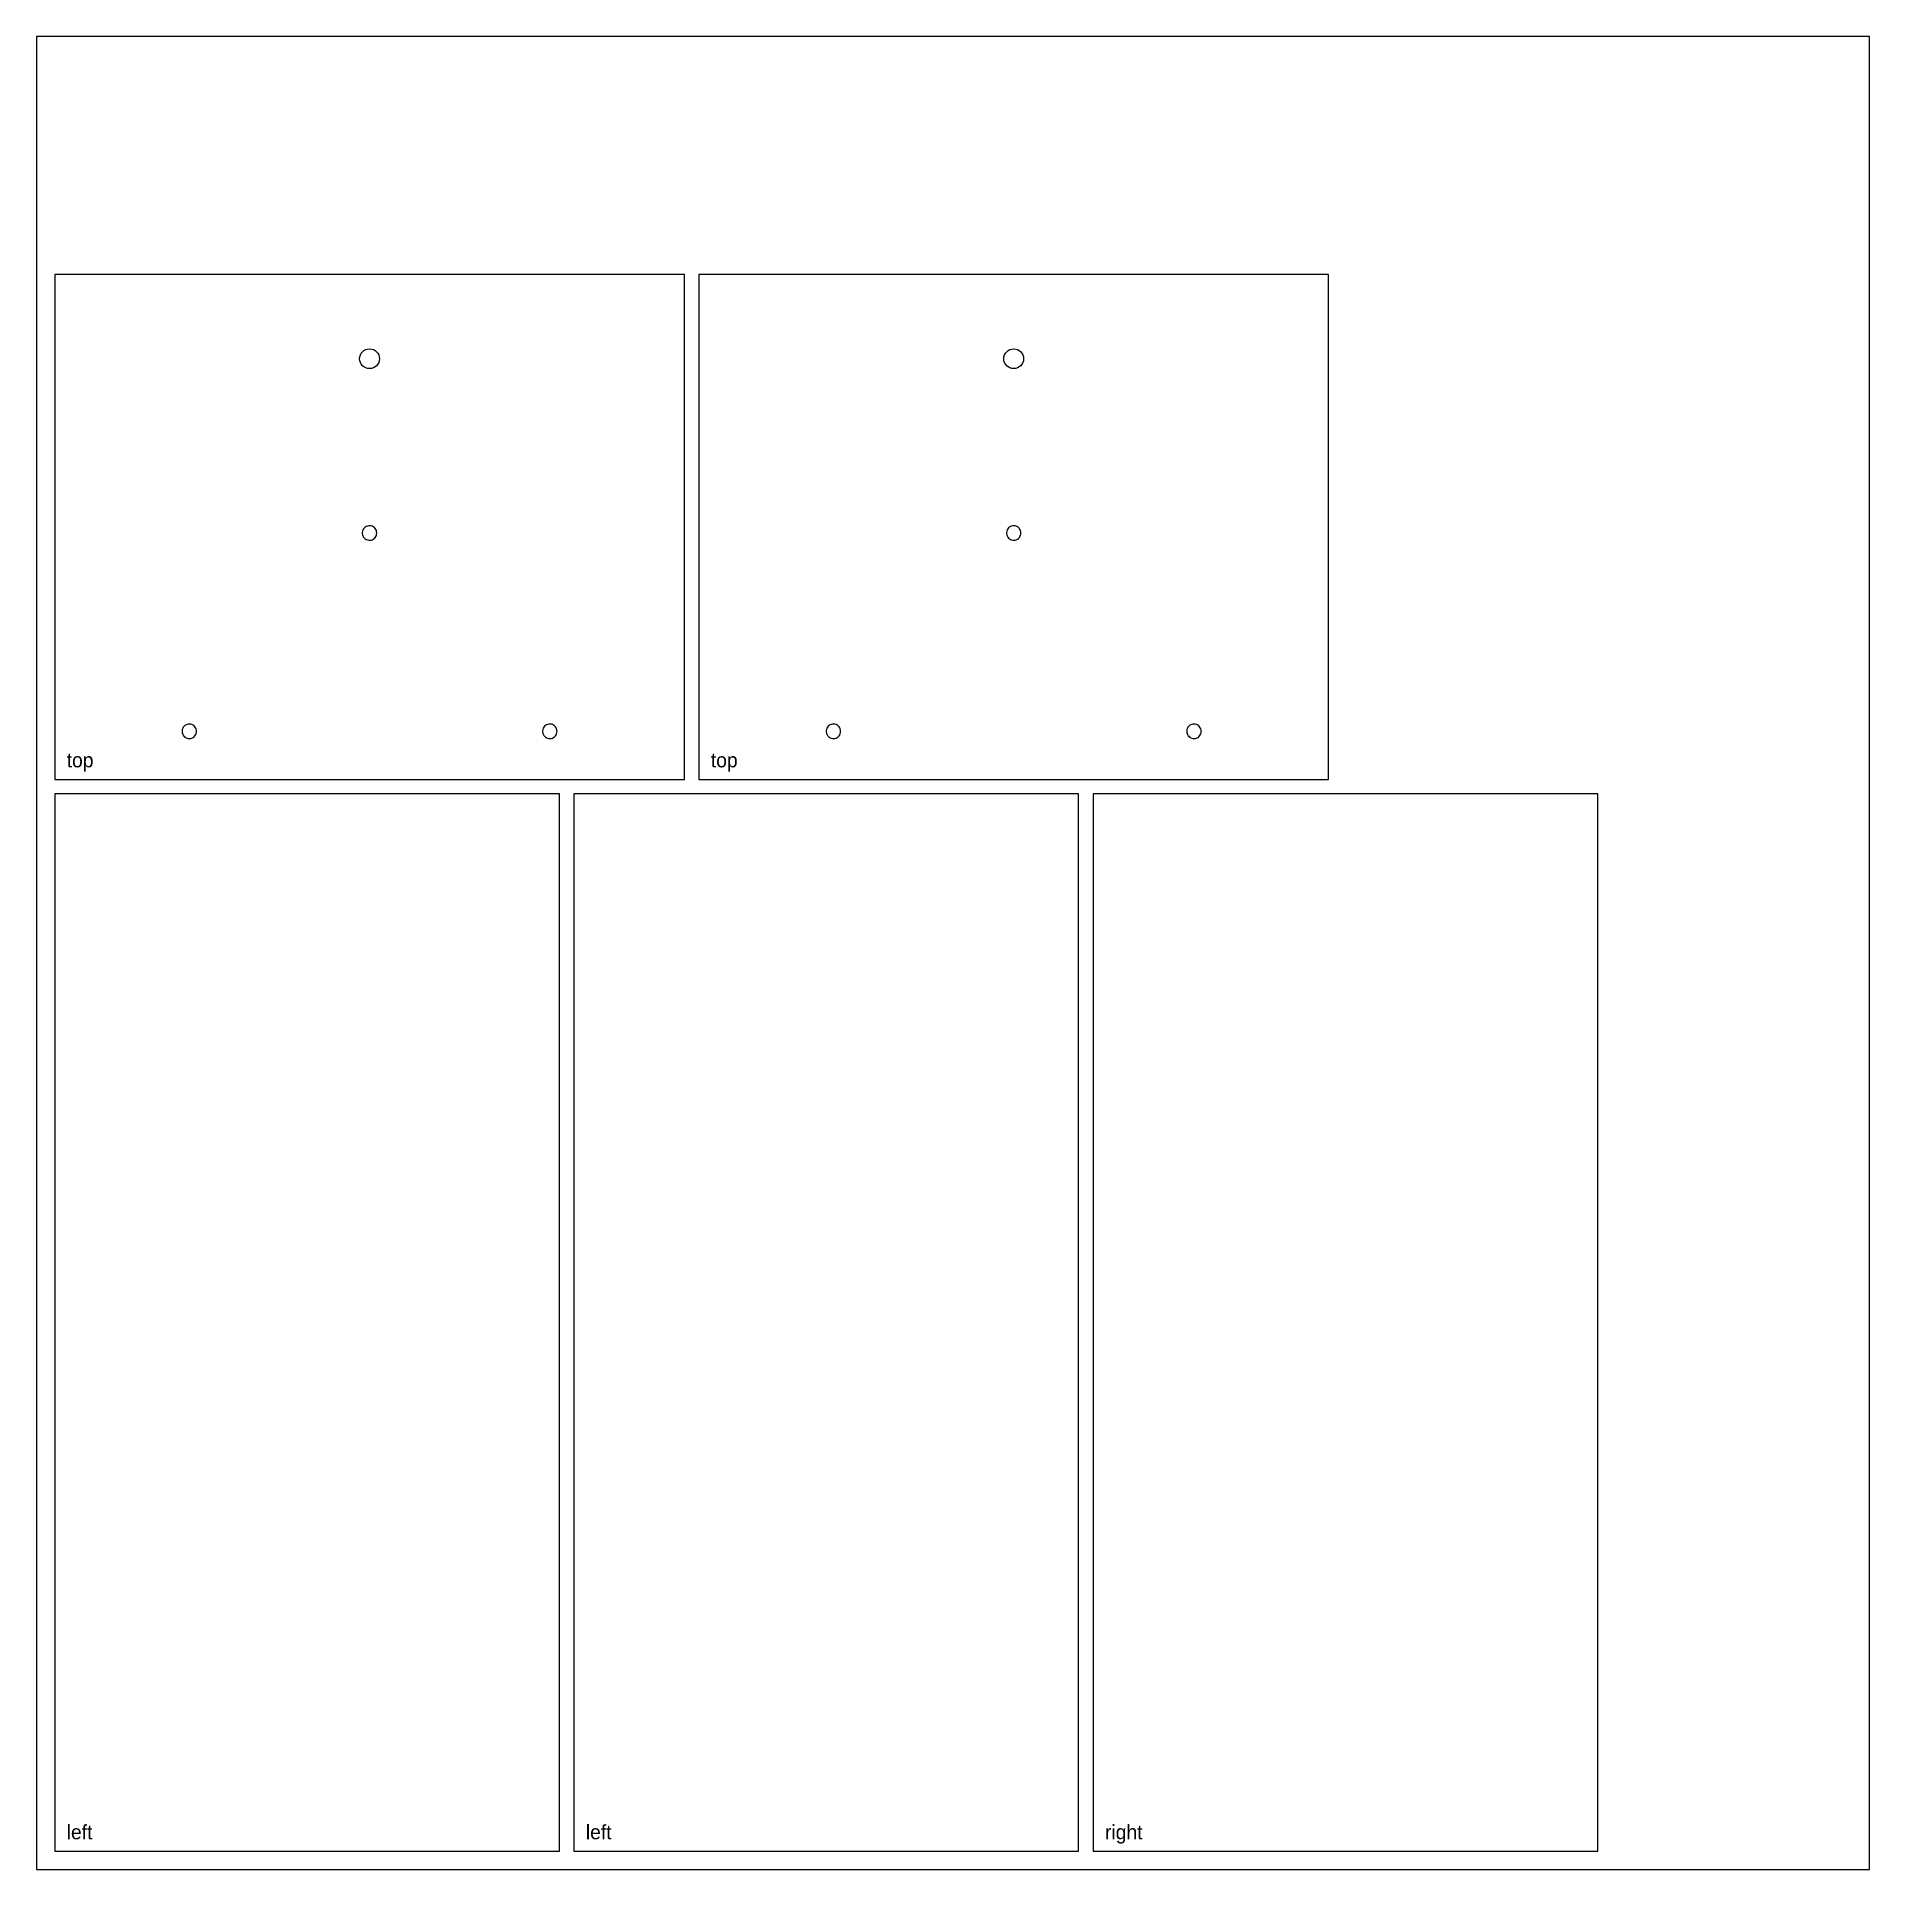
# Model space of a CAD drawing. Header units: millimetres. Extents: x 0 to 1525, y 0 to 1525.
import ezdxf

# ---------------------------------------------------------------- set-up
doc = ezdxf.new("R2010")
doc.units = ezdxf.units.MM
for name, color, linetype in [('CUT_INSIDE', 5, 'Continuous'), ('CUT_OUTSIDE', 1, 'Continuous'), ('POCKET_15MM', 3, 'Continuous')]:
    doc.layers.add(name, color=color, linetype=linetype)

msp = doc.modelspace()

# ---------------------------------------------------------------- linework, layer by layer
at = {"layer": 'CUT_INSIDE'}
for centre in [(277, 1257), (813, 1257)]:
    msp.add_circle(centre, 8.25, dxfattribs=at)
at = {"layer": 'CUT_OUTSIDE'}
for points in [[(15, 1327), (15, 907), (539, 907), (539, 1327), (15, 1327)], [(551, 1327), (551, 907), (1075, 907), (1075, 1327), (551, 1327)], [(435, 15), (435, 895), (15, 895), (15, 15), (435, 15)], [(867, 15), (867, 895), (447, 895), (447, 15), (867, 15)], [(879, 895), (879, 15), (1299, 15), (1299, 895), (879, 895)]]:
    msp.add_lwpolyline(points, close=True, dxfattribs=at)
at = {"layer": 'POCKET_15MM'}
for points in [[(283, 1112), (282.9, 1113), (282.7, 1114), (282.2, 1114.9), (281.7, 1115.8), (281, 1116.5), (280.1, 1117.1), (279.2, 1117.6), (278.3, 1117.9), (277.3, 1118), (276.2, 1118), (275.2, 1117.7), (274.3, 1117.4), (273.4, 1116.8), (272.7, 1116.2), (272, 1115.4), (271.5, 1114.5), (271.2, 1113.5), (271, 1112.5), (271, 1111.5), (271.2, 1110.5), (271.5, 1109.5), (272, 1108.6), (272.7, 1107.8), (273.4, 1107.2), (274.3, 1106.6), (275.2, 1106.3), (276.2, 1106), (277.3, 1106), (278.3, 1106.1), (279.2, 1106.4), (280.1, 1106.9), (281, 1107.5), (281.7, 1108.2), (282.2, 1109.1), (282.7, 1110), (282.9, 1111), (283, 1112)], [(819, 1112), (818.9, 1113), (818.7, 1114), (818.2, 1114.9), (817.7, 1115.8), (817, 1116.5), (816.1, 1117.1), (815.2, 1117.6), (814.3, 1117.9), (813.3, 1118), (812.2, 1118), (811.2, 1117.7), (810.3, 1117.4), (809.4, 1116.8), (808.7, 1116.2), (808, 1115.4), (807.5, 1114.5), (807.2, 1113.5), (807, 1112.5), (807, 1111.5), (807.2, 1110.5), (807.5, 1109.5), (808, 1108.6), (808.7, 1107.8), (809.4, 1107.2), (810.3, 1106.6), (811.2, 1106.3), (812.2, 1106), (813.3, 1106), (814.3, 1106.1), (815.2, 1106.4), (816.1, 1106.9), (817, 1107.5), (817.7, 1108.2), (818.2, 1109.1), (818.7, 1110), (818.9, 1111), (819, 1112)], [(133, 947), (132.9, 948), (132.7, 949), (132.2, 949.9), (131.7, 950.8), (131, 951.5), (130.1, 952.1), (129.2, 952.6), (128.3, 952.9), (127.3, 953), (126.2, 953), (125.2, 952.7), (124.3, 952.4), (123.4, 951.8), (122.7, 951.2), (122, 950.4), (121.5, 949.5), (121.2, 948.5), (121, 947.5), (121, 946.5), (121.2, 945.5), (121.5, 944.5), (122, 943.6), (122.7, 942.8), (123.4, 942.2), (124.3, 941.6), (125.2, 941.3), (126.2, 941), (127.3, 941), (128.3, 941.1), (129.2, 941.4), (130.1, 941.9), (131, 942.5), (131.7, 943.2), (132.2, 944.1), (132.7, 945), (132.9, 946), (133, 947)], [(433, 947), (432.9, 948), (432.7, 949), (432.2, 949.9), (431.7, 950.8), (431, 951.5), (430.1, 952.1), (429.2, 952.6), (428.3, 952.9), (427.3, 953), (426.2, 953), (425.2, 952.7), (424.3, 952.4), (423.4, 951.8), (422.7, 951.2), (422, 950.4), (421.5, 949.5), (421.2, 948.5), (421, 947.5), (421, 946.5), (421.2, 945.5), (421.5, 944.5), (422, 943.6), (422.7, 942.8), (423.4, 942.2), (424.3, 941.6), (425.2, 941.3), (426.2, 941), (427.3, 941), (428.3, 941.1), (429.2, 941.4), (430.1, 941.9), (431, 942.5), (431.7, 943.2), (432.2, 944.1), (432.7, 945), (432.9, 946), (433, 947)], [(669, 947), (668.9, 948), (668.7, 949), (668.2, 949.9), (667.7, 950.8), (667, 951.5), (666.1, 952.1), (665.2, 952.6), (664.3, 952.9), (663.3, 953), (662.2, 953), (661.2, 952.7), (660.3, 952.4), (659.4, 951.8), (658.7, 951.2), (658, 950.4), (657.5, 949.5), (657.2, 948.5), (657, 947.5), (657, 946.5), (657.2, 945.5), (657.5, 944.5), (658, 943.6), (658.7, 942.8), (659.4, 942.2), (660.3, 941.6), (661.2, 941.3), (662.2, 941), (663.3, 941), (664.3, 941.1), (665.2, 941.4), (666.1, 941.9), (667, 942.5), (667.7, 943.2), (668.2, 944.1), (668.7, 945), (668.9, 946), (669, 947)], [(969, 947), (968.9, 948), (968.7, 949), (968.2, 949.9), (967.7, 950.8), (967, 951.5), (966.1, 952.1), (965.2, 952.6), (964.3, 952.9), (963.3, 953), (962.2, 953), (961.2, 952.7), (960.3, 952.4), (959.4, 951.8), (958.7, 951.2), (958, 950.4), (957.5, 949.5), (957.2, 948.5), (957, 947.5), (957, 946.5), (957.2, 945.5), (957.5, 944.5), (958, 943.6), (958.7, 942.8), (959.4, 942.2), (960.3, 941.6), (961.2, 941.3), (962.2, 941), (963.3, 941), (964.3, 941.1), (965.2, 941.4), (966.1, 941.9), (967, 942.5), (967.7, 943.2), (968.2, 944.1), (968.7, 945), (968.9, 946), (969, 947)]]:
    msp.add_lwpolyline(points, close=True, dxfattribs=at)
at = {"layer": 'SHEET_EDGE'}
msp.add_lwpolyline([(0, 0), (1525, 0), (1525, 1525), (0, 1525)], close=True, dxfattribs=at)

# ---------------------------------------------------------------- texts
at = {"layer": 'NOTES'}
for s, p in [('top', (25, 917)), ('top', (561, 917)), ('left', (25, 25)), ('left', (457, 25)), ('right', (889, 25))]:
    msp.add_text(s, height=12, dxfattribs=at).set_placement(p)

doc.saveas('drawing.dxf')
